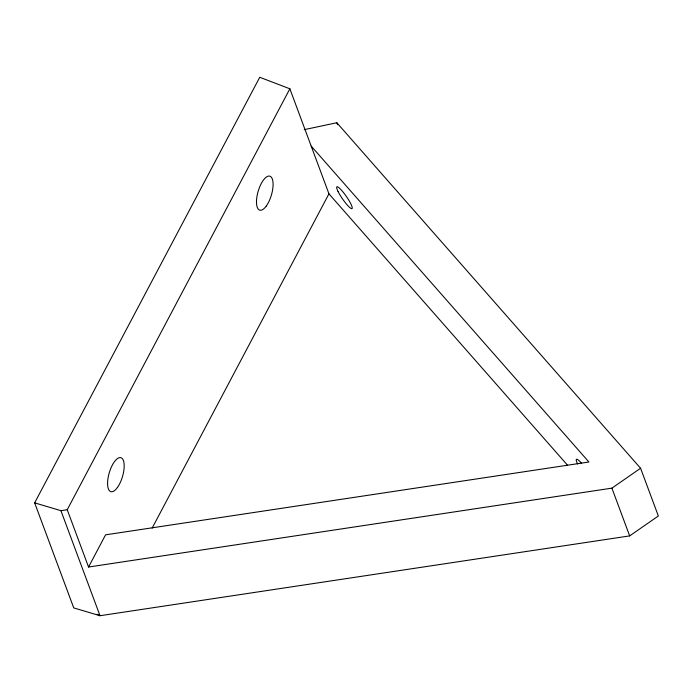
<?xml version="1.0" encoding="UTF-8"?>
<svg xmlns="http://www.w3.org/2000/svg" width="693" height="693" viewBox="0 0 693 693"><rect width="100%" height="100%" fill="white"/><g stroke="black" fill="none" stroke-linecap="round" stroke-linejoin="round"><path stroke-width="1.04" d="M640.583 468.251L611.902 488.149L88.548 567.03L67.23 509.736L289.865 88.791L259.745 77.278L34.65 502.858L73.735 607.9L100.009 615.722L629.668 535.897L658.35 515.99L640.583 468.251L336.833 122.739L304.218 129.66M88.548 567.03L105.57 534.84L588.911 461.997L311.183 146.084M152.131 528.144L328.95 193.832L289.865 88.791M34.65 502.858L60.923 510.68L67.23 509.736M97.124 614.284L100.009 615.722L60.923 510.68M328.95 193.832L567.411 465.072M611.902 488.149L629.668 535.897M336.833 122.739L337.578 124.731M577.615 463.981A13.288 2.278 55.2 0 1 581.34 463.028M117.377 487.56A17.715 6.887 -73.5 0 0 122.211 458.497A17.715 6.887 -73.5 0 0 108.065 477.945A17.715 6.887 -73.5 0 0 117.377 487.56M266.277 206.038A17.715 6.887 -73.5 0 0 271.11 176.966A17.715 6.887 -73.5 0 0 256.964 196.422A17.715 6.887 -73.5 0 0 266.277 206.038M338.054 191.485A13.288 2.278 55.2 0 0 351.516 208.645A13.288 2.278 55.2 0 0 343.771 192.931A13.288 2.278 55.2 0 0 338.054 191.485"/></g></svg>
